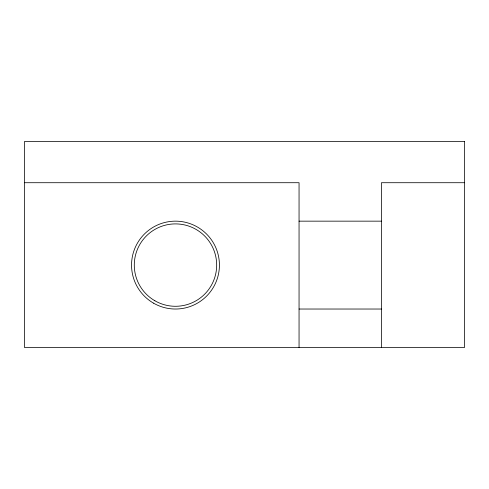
<?xml version="1.0" encoding="UTF-8"?>
<svg xmlns="http://www.w3.org/2000/svg" width="489" height="489" viewBox="0 0 489 489"><rect width="100%" height="100%" fill="white"/><g stroke="black" fill="none" stroke-linecap="round" stroke-linejoin="round"><path stroke-width="0.73" d="M24.45 182.715L299.054 182.715L299.054 347.477M464.55 182.715L381.438 182.715L381.438 347.477M299.054 221.156L381.438 221.156M299.054 309.03L381.438 309.03M464.55 141.523L24.45 141.523L24.45 347.477L464.55 347.477L464.55 141.523M153.515 303.143A43.937 43.937 0 0 0 219.42 265.093A43.937 43.937 0 0 0 153.515 227.043A43.937 43.937 0 0 0 153.515 303.143M154.885 300.766A41.192 41.192 0 0 0 216.676 265.093A41.192 41.192 0 0 0 154.885 229.42A41.192 41.192 0 0 0 154.885 300.766"/></g></svg>
